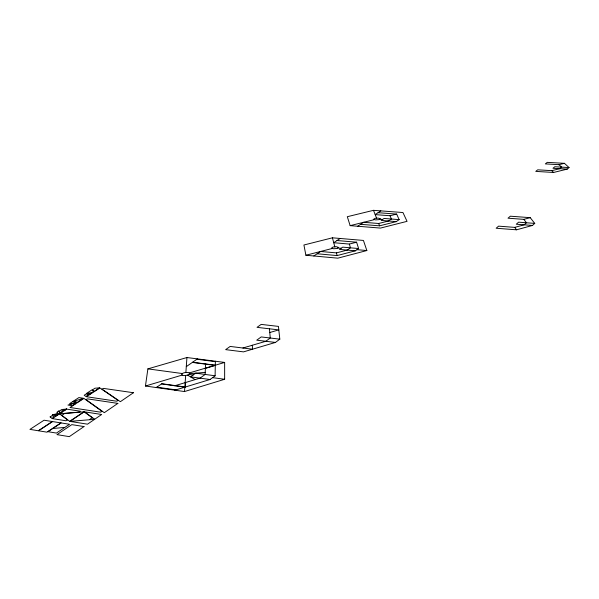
<?xml version="1.0" encoding="UTF-8"?>
<svg xmlns="http://www.w3.org/2000/svg" width="599" height="599" viewBox="0 0 599 599"><rect width="100%" height="100%" fill="white"/><g stroke="black" fill="none" stroke-linecap="round" stroke-linejoin="round"><path stroke-width="0.9" d="M174.893 390.189L210.032 379.511L215.108 375.783L215.363 361.219M205.524 363.93L205.15 374.442L200.021 378.149L174.781 385.763M184.507 391.551L185.66 375.483L188.58 374.824L189.613 374.09L189.194 372.99A3.1 1.146 -6.3 0 0 185.87 372.541A3.1 1.146 -6.3 0 0 182.44 373.559L147.886 368.872L145.445 386.018L184.507 391.551L224.647 379.279L224.64 362.432L186.94 357.528L147.886 368.872M185.87 372.541L186.94 357.528M185.66 382.484L185.338 387.014L161.857 383.727L156.287 387.553M523.848 219.369L526.469 222.768L524.162 224.82L514.721 227.38L498.615 226.145L496.152 228.234L516.503 229.814L532.474 225.449L534.742 223.39L530.212 217.662L510.348 216.202L507.997 218.193L523.848 219.369L530.212 217.662M558.912 164.673L561.705 167.136L559.848 168.686L551.851 170.655L537.73 169.824L535.761 171.396L553.588 172.46L567.223 169.113L569.05 167.563L564.43 163.325L547.261 162.359L545.337 163.901L558.912 164.673L564.43 163.325M252.314 345.249L252.523 349.21L230.166 346.432L225.658 349.636L243.508 351.875L275.435 342.441L279.815 339.161L278.43 326.395L261.186 324.396L257.031 327.346L278.812 329.892L269.767 332.52M360.591 224.318L379.579 225.83L396.298 221.615L399.144 219.623L396.658 214.098L378.074 212.69M317.126 253.766L337.14 255.578L355.379 250.809L358.621 248.54L356.585 242.198L337.027 240.528M186.289 366.64L197.415 358.891M64.729 427.491L56.418 433.07L47.95 431.692L52.69 428.54L64.894 427.379L69.521 424.272L61.128 422.931L52.854 428.427M357.685 226.25L363.623 222.296L378.658 223.487L388.541 221.009L391.409 219.032L390.001 215.745L375.176 214.614L380.807 210.87M313.816 255.975L320.585 251.468L336.428 252.89L347.203 250.09L350.475 247.829L349.344 244.07L333.733 242.715L340.127 238.462M50.129 416.754L52.091 418.536L53.715 417.473L52.854 416.807L54.157 415.961L56.321 415.773L57.886 414.433M58.844 411.079L60.821 412.831L62.408 411.79L61.547 411.139L62.828 410.308L64.969 410.12L66.511 408.803M60.349 412.479L57.459 414.366M83.276 398.477L77.428 402.303L72.719 401.592L83.583 398.283L78.896 397.579L73.026 401.397M52.622 414.785L56.426 413.834L57.676 412.711M57.714 412.996L56.86 412.344L58.417 411.019M50.166 417.039L53.049 414.852M58.882 411.371L61.757 409.499L66.549 409.087M145.445 386.018L182.328 375.034A3.1 1.153 -6.3 0 0 185.66 375.483M189.194 372.99L224.64 362.432M205.367 368.378L215.296 365.42L192.421 362.417M242.894 348.012L265.836 341.28L270.261 338.016L269.43 328.799M366.85 250.539L337.829 258.169L305.887 255.249L303.925 244.998L332.43 237.81L363.428 240.439L366.85 250.539L357.004 249.671M305.887 255.249L332.565 248.383M349.344 244.07L356.585 242.198M390.001 215.745L396.658 214.098M350.153 225.643L380.462 228.084L407.058 221.345L402.94 212.533L373.491 210.324L347.308 216.703L350.153 225.643L374.607 219.571M59.6 413.797L79.495 412.082L80.281 411.206L66.759 409.124L52.255 418.604L65.912 420.76L67.612 419.996L59.526 413.849M52.66 415.07L57.931 414.718M94.605 419.315L69.918 421.367L84.167 411.835L92.516 417.945A3.377 1.31 -8.3 0 0 90.075 419.614M189.643 373.679L205.225 372.361M569.05 167.563L554.831 166.739L552.959 168.282L567.223 169.113M534.742 223.39L518.614 222.177L516.278 224.221L532.474 225.449M399.144 219.623L384.071 218.463L381.174 220.432L396.298 221.615M379.489 219.204L382.626 219.444M358.621 248.54L342.748 247.147L339.446 249.401L355.379 250.809M337.799 247.979L341.101 248.271M279.815 339.161L261.201 336.93L256.731 340.172L275.435 342.441M196.914 359.235L215.355 361.639M192.616 362.238L215.296 365.21M215.108 375.783L195.701 373.17L190.534 376.853L210.032 379.511M189.097 374.457L193.125 375.004M212.578 377.647L224.647 379.279M161.52 383.907L184.821 387.171M156.833 387.171L175.934 389.874M70.21 421.441L87.514 424.174L101.658 414.486L84.534 411.85L94.679 419.27M187.614 375.116L195.154 379.616M58.455 411.303L60.387 412.763M551.851 170.655L553.588 172.46M514.721 227.38L516.503 229.814M373.491 210.324L376.599 218.231M378.658 223.487L379.579 225.83M332.43 237.81L334.834 246.863M336.428 252.89L337.14 255.578M182.328 375.034A3.1 1.153 -6.3 0 1 182.44 373.559M84.01 426.57L69.304 436.641L56.98 434.627L71.813 424.631L84.01 426.57M117.861 403.389L104.301 412.681L85.934 399.585L87.551 398.874L117.861 403.389M133.442 392.727L120.347 401.697L101.92 389.088L103.485 388.399L133.442 392.727M101.224 411.715L100.557 412.172L70.008 407.492L83.92 398.395L102.189 411.423L101.224 411.715M117.299 400.768L116.655 401.21L86.466 396.725L99.906 387.935L118.235 400.484L117.299 400.768M380.148 218.755L378.83 219.646L375.573 219.893L373.641 219.241L374.974 218.35L378.224 218.111L380.148 218.755M338.547 247.477L337.042 248.488L333.553 248.757L331.584 248.008L333.096 246.998L336.571 246.728L338.547 247.477M83.95 411.805L69.701 421.329L61.57 415.159A3.354 1.273 -8.7 0 0 64.071 413.52L83.95 411.805M60.911 422.901L46.962 432.164L38.538 430.786L52.57 421.569L60.911 422.901M52.353 421.539L38.321 430.756L29.95 429.386L44.056 420.221L52.353 421.539M87.986 394.239L86.773 395.033L87.649 395.647L86.136 396.635L84.189 395.25L86.907 393.483L91.565 393.086L90.067 394.067L87.986 394.239M93.841 391.259L91.145 393.019L86.488 393.416L91.887 389.904L93.841 391.259M75.175 403.793L72.247 405.71L67.979 405.059L73.857 403.322L75.175 403.793M99.591 387.838L94.26 391.327L92.306 389.971L94.979 388.227L99.591 387.838M72.569 401.697L69.641 403.599L70.959 404.07L76.814 402.333L72.569 401.697"/></g></svg>
